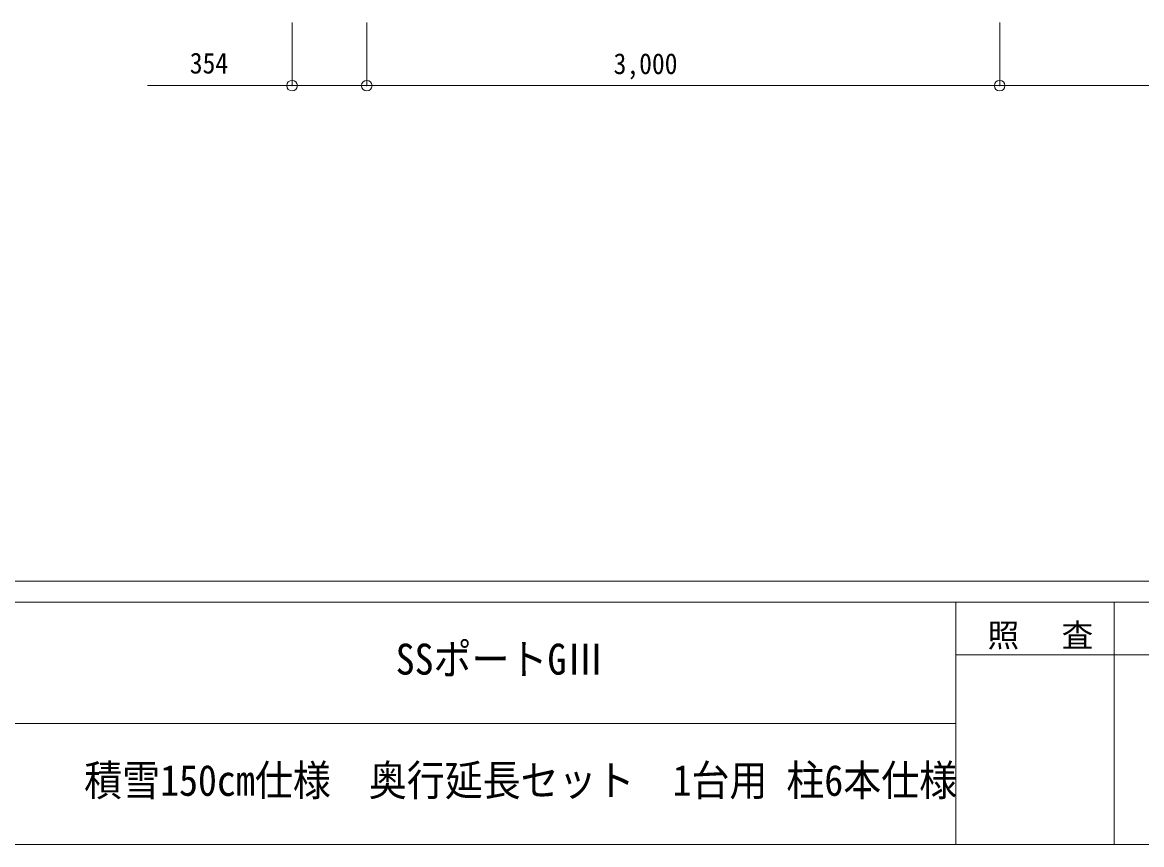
# Model space of a CAD drawing. Units: millimetres, scale not verified. Extents: x -13976 to 14131, y -9754 to 9646.
# Drawn here: x 155 to 5460, y -9754 to -5854 of the extents above; entities that cross this region are included whole.
import ezdxf
from ezdxf.enums import TextEntityAlignment as Align

# ---------------------------------------------------------------- set-up
doc = ezdxf.new("R2010")
doc.units = ezdxf.units.MM
doc.header["$LTSCALE"] = 50
doc.header["$PDMODE"] = 32
doc.header["$PDSIZE"] = 50
doc.layers.add('0-6_手摺', color=5, linetype='Continuous', lineweight=5)
doc.layers.add('F-0_ﾚｲﾔ240', color=7, linetype='Continuous', lineweight=9)
doc.styles.add('ＭＳ ゴシック', font='')
doc.styles.get('ＭＳ ゴシック').set_extended_font_data('MS Gothic')

msp = doc.modelspace()

# ---------------------------------------------------------------- linework, layer by layer
at = {"layer": '0-6_手摺', "color": 6, "lineweight": 9}
for p, q in [((1433.15, -6154.35), (1433.15, -5854.35)), ((1787.15, -6154.35), (1787.15, -5854.35)), ((4787.15, -6154.35), (4787.15, -5854.35)), ((1433.15, -6154.35), (747.17, -6154.35)), ((1433.15, -6154.35), (1787.15, -6154.35)), ((1787.15, -6154.35), (4787.15, -6154.35)), ((4787.15, -6154.35), (7787.15, -6154.35))]:
    msp.add_line(p, q, dxfattribs=at)
at = {"layer": '0-6_手摺', "color": 6}
for p in [(1433.15, -6154.35), (1787.15, -6154.35), (4787.15, -6154.35)]:
    msp.add_point(p, dxfattribs=at)
at = {"layer": 'F-0_ﾚｲﾔ240', "color": 5, "lineweight": 5}
for p, q in [((-13975.76, -8504.43), (13424.24, -8504.43)), ((-13975.76, -8604.43), (8979.65, -8604.43)), ((4579.65, -8604.43), (4579.65, -9754.43)), ((5329.65, -8604.43), (5329.65, -9754.43)), ((4579.65, -8854.43), (7579.65, -8854.43)), ((-5670.35, -9179.43), (4579.65, -9179.43)), ((-13975.76, -9754.43), (13424.24, -9754.43))]:
    msp.add_line(p, q, dxfattribs=at)

# ---------------------------------------------------------------- texts
at = {"layer": '0-6_手摺', "color": 7, "style": 'ＭＳ ゴシック', "width": 0.9}
for s, p in [('354', (948.47, -6126.7)), ('3,000', (2957.15, -6129.35))]:
    msp.add_text(s, height=98.97, dxfattribs=at).set_placement(p, align=Align.BOTTOM_LEFT)
at = {"layer": 'F-0_ﾚｲﾔ240', "style": 'ＭＳ ゴシック', "width": 0.9}
for s, p in [('SSポートGⅢ', (1924.41, -8991.93)), ('積雪150㎝仕様\u3000奥行延長セット\u30001台用 柱6本仕様', (447.77, -9566.93))]:
    msp.add_text(s, height=146.6, dxfattribs=at).set_placement(p, align=Align.BOTTOM_LEFT)
at = {"layer": 'F-0_ﾚｲﾔ240', "insert": (4729.65, -8829.43), "char_height": 110, "attachment_point": 7, "style": 'ＭＳ ゴシック'}
msp.add_mtext('\\T1.17;照\u3000査', dxfattribs=at)

doc.saveas('drawing.dxf')
